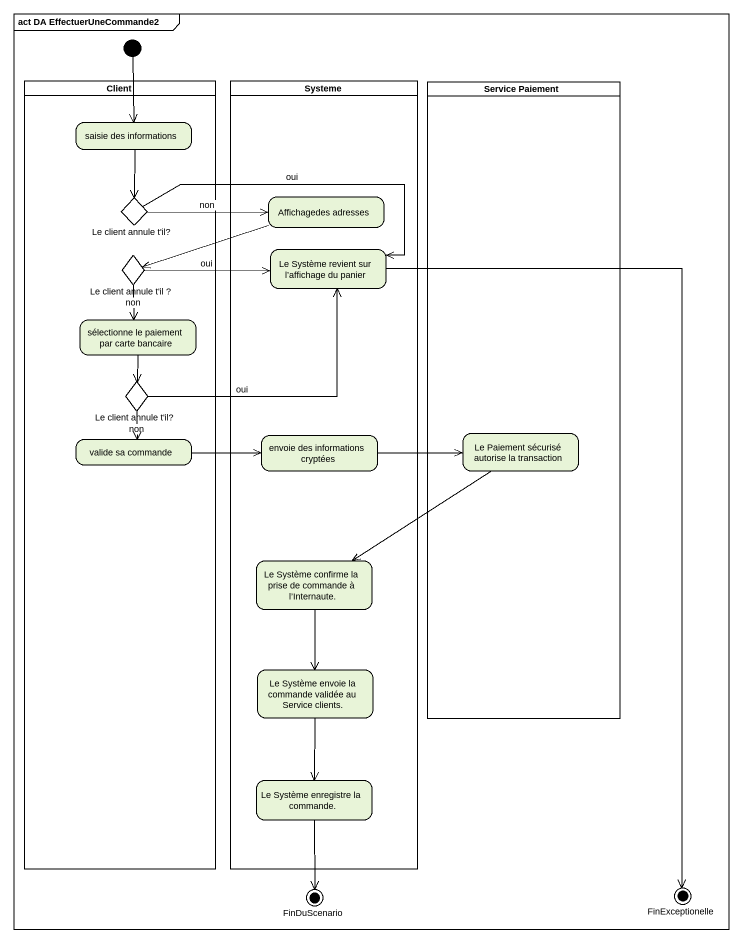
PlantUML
@startuml
mainframe act DA EffectuerUneCommande2
hide empty description
state initial1 <<start>>
state Client <<partition>> {
  state "saisie des informations" as saisie_des_informations
  state "Le client annule t'il?" as Le_client_annule_t_il <<choice>>
  state "Le client annule t'il ?" as Le_client_annule_t_il_2 <<choice>>
  state "sélectionne le paiement par carte bancaire" as sélectionne_le_paiement_par
  state "Le client annule t'il?" as Le_client_annule_t_il_3 <<choice>>
  state "valide sa commande" as valide_sa_commande
}
state Systeme <<partition>> {
  state "Affichagedes adresses" as Affichagedes_adresses
  state "Le Système revient sur l’affichage du panier" as Le_Système_revient_sur_l
  state "envoie des informations cryptées" as envoie_des_informations
  state "Le Système confirme la prise de commande à l’Internaute." as Le_Système_confirme_la
  state "Le Système envoie la commande validée au Service clients." as Le_Système_envoie_la
  state "Le Système enregistre la commande." as Le_Système_enregistre_la
}
state "Service Paiement" as Service_Paiement <<partition>> {
  state "Le Paiement sécurisé autorise la transaction" as Le_Paiement_sécurisé
}
state FinDuScenario <<end>>
state FinExceptionelle <<end>>
initial1 --> saisie_des_informations
saisie_des_informations --> Le_client_annule_t_il
Le_client_annule_t_il -right-> Affichagedes_adresses : non
Le_client_annule_t_il -right-> Le_Système_revient_sur_l : oui
Affichagedes_adresses -left-> Le_client_annule_t_il_2
Le_Système_revient_sur_l --> FinExceptionelle
Le_client_annule_t_il_2 -right-> Le_Système_revient_sur_l : oui
Le_client_annule_t_il_2 --> sélectionne_le_paiement_par : non
sélectionne_le_paiement_par --> Le_client_annule_t_il_3
Le_client_annule_t_il_3 -up-> Le_Système_revient_sur_l : oui
Le_client_annule_t_il_3 --> valide_sa_commande : non
valide_sa_commande -right-> envoie_des_informations
envoie_des_informations -right-> Le_Paiement_sécurisé
Le_Paiement_sécurisé --> Le_Système_confirme_la
Le_Système_confirme_la --> Le_Système_envoie_la
Le_Système_envoie_la --> Le_Système_enregistre_la
Le_Système_enregistre_la --> FinDuScenario
@enduml
